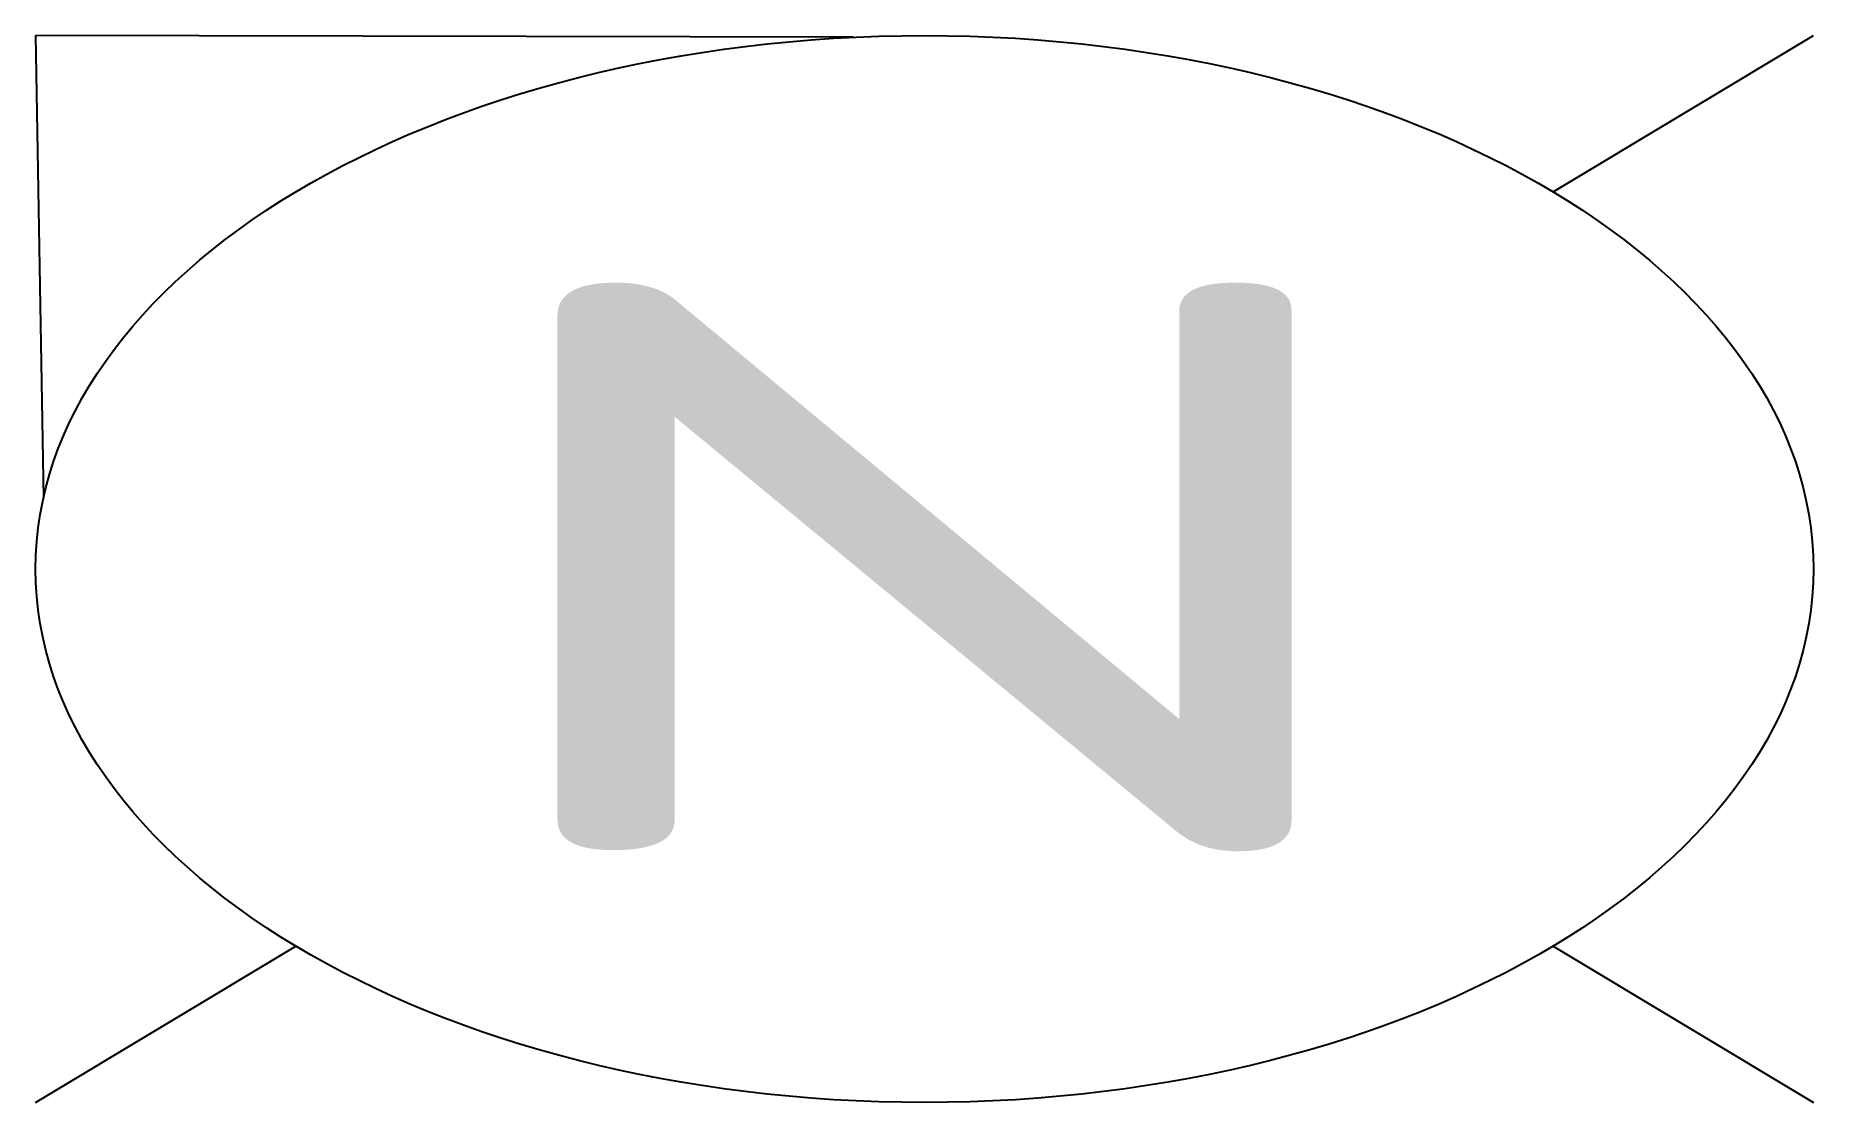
# Model space of a CAD drawing. Header units: millimetres. Extents: x 36.3 to 61.3, y 382.2 to 397.2.
import ezdxf
from ezdxf.enums import TextEntityAlignment as Align

# ---------------------------------------------------------------- set-up
doc = ezdxf.new("R2010")
doc.units = ezdxf.units.MM
doc.header["$LTSCALE"] = 0.25
doc.layers.get('0').update_dxf_attribs({"lineweight": 13})
doc.styles.get("Standard").update_dxf_attribs({"font": 'isocpeur.ttf'})

# ---------------------------------------------------------------- blocks, each defined once
blk = doc.blocks.new('*U12')
at = {"color": 0, "linetype": 'ByBlock', "lineweight": 25}
for p, q in [((-1, 7.476), (-12.5, 7.5)), ((-12.5, 7.5), (-12.388, 1)), ((8.839, 5.303), (12.5, 7.5)), ((-12.5, -7.5), (-8.839, -5.303)), ((8.839, -5.303), (12.5, -7.5))]:
    blk.add_line(p, q, dxfattribs=at)
at = {"color": 0, "linetype": 'ByBlock', "lineweight": -2}
blk.add_line((0, 0), (0, 0), dxfattribs=at)
blk.add_line((0, 0), (0, 0), dxfattribs=at)
blk.add_line((0, 0), (0, 0), dxfattribs=at)
blk.add_line((0, 0), (0, 0), dxfattribs=at)
blk.add_line((0, 0), (0, 0), dxfattribs=at)
at = {"color": 0, "linetype": 'ByBlock', "lineweight": 25}
blk.add_ellipse((0, 0), major_axis=(12.5, 0), ratio=0.6, dxfattribs=at)
at = {"color": 0, "linetype": 'ByBlock', "lineweight": 40, "width": 2}
blk.add_text('N', height=8, dxfattribs=at).set_placement((0, 0), align=Align.MIDDLE_CENTER)

msp = doc.modelspace()

# ---------------------------------------------------------------- block references
msp.add_blockref('*U12', (48.784, 389.748))

doc.saveas('drawing.dxf')
